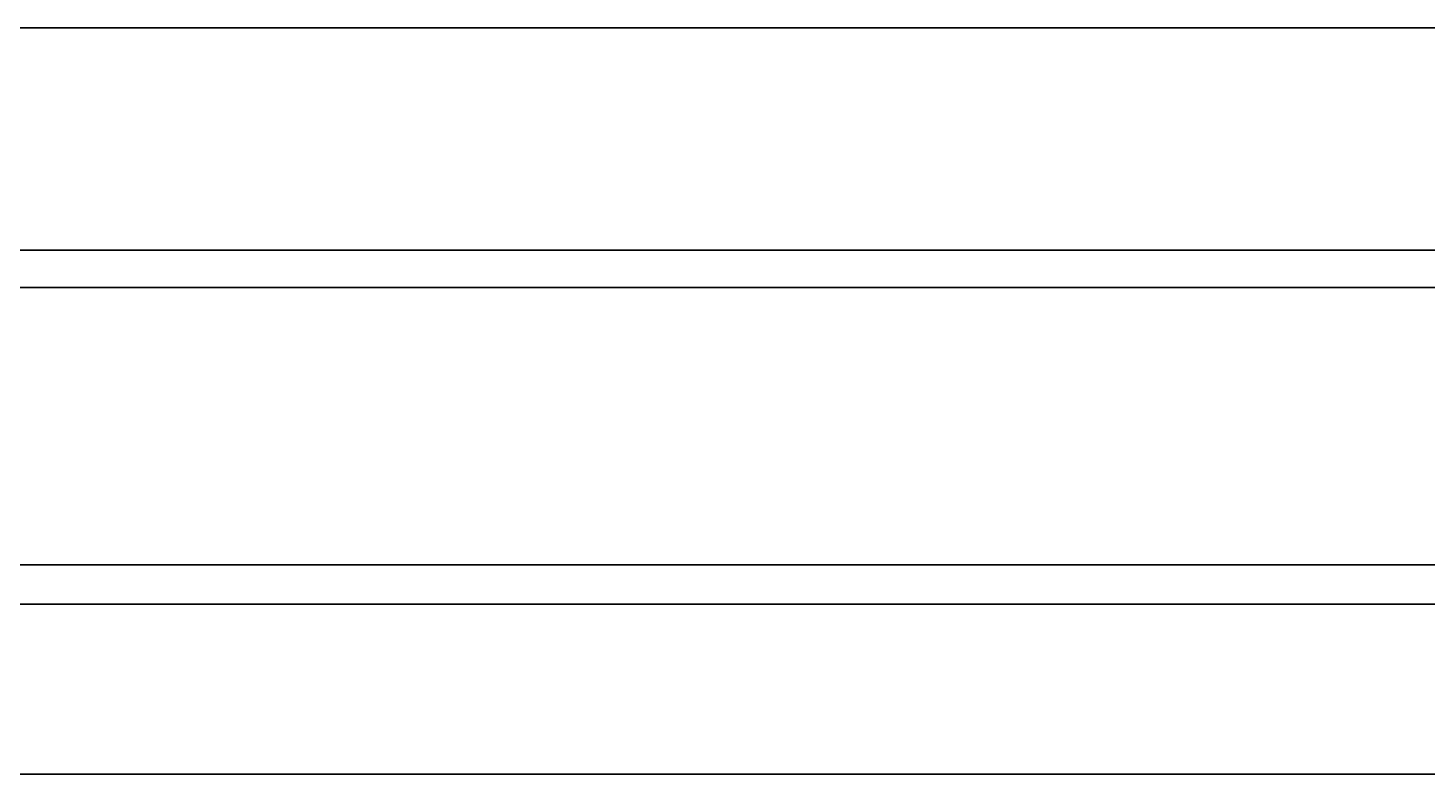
# Model space of a CAD drawing. Extents: x -3500 to 3500, y -3500 to 3500.
# Drawn here: x 534.9 to 841, y 1310.7 to 1473.8 of the extents above; entities that cross this region are included whole.
import ezdxf

# ---------------------------------------------------------------- set-up
doc = ezdxf.new("R2010")
doc.units = 0
doc.layers.add('L5D0', color=3, linetype='CONTINUOUS')
doc.layers.add('L5D100', color=7, linetype='CONTINUOUS')

# ---------------------------------------------------------------- blocks, each defined once
blk = doc.blocks.new('ground_main_5')
at = {"layer": 'L5D0'}
for points in [[(1501.8975, 1417.061), (-1748.597, 1417.061)], [(-1748.597, 1417.061), (1501.8975, 1417.061)], [(1508.613, 1347.8275), (-397.147, 1347.8275)], [(-397.147, 1347.8275), (1508.613, 1347.8275)]]:
    blk.add_lwpolyline(points, dxfattribs=at)
blk = doc.blocks.new('TOP_main_5_Cheese_100')
at = {"layer": 'L5D100'}
for points in [[(1433.5505, 1473.826), (-1739.6825, 1473.826)], [(-1739.6825, 1473.826), (1433.5505, 1473.826)], [(1497.868, 1425.209), (-1749.2515, 1425.209)], [(-1749.2515, 1425.209), (1497.868, 1425.209)], [(1509.807, 1356.3985), (262.5, 1356.3985)], [(262.5, 1356.3985), (1509.807, 1356.3985)], [(1493.5335, 1310.674), (-2334.91, 1310.674)], [(-2334.91, 1310.674), (1493.5335, 1310.674)]]:
    blk.add_lwpolyline(points, dxfattribs=at)
blk = doc.blocks.new('TOP_main_5')
for name in ['ground_main_5', 'TOP_main_5_Cheese_100']:
    blk.add_blockref(name, (0, 0))
blk = doc.blocks.new('TOP_main')
blk.add_blockref('TOP_main_5', (0, 0))

msp = doc.modelspace()

# ---------------------------------------------------------------- block references
msp.add_blockref('TOP_main', (0, 0))

doc.saveas('drawing.dxf')
